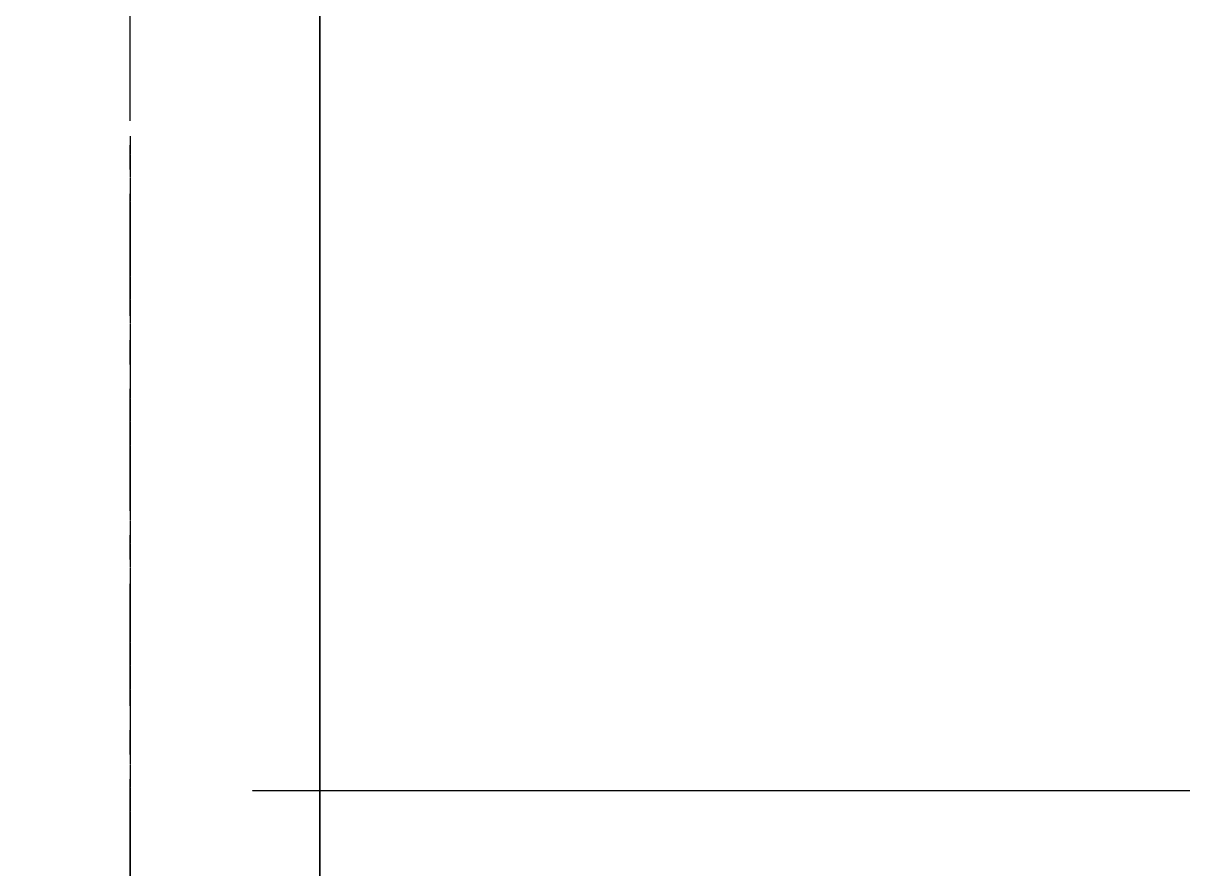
# Model space of a CAD drawing. Extents: x -599358 to 2865263, y -1062760 to 486533.
# Drawn here: x 1011890 to 1014030, y -668238 to -666677 of the extents above; entities that cross this region are included whole.
import ezdxf

# ---------------------------------------------------------------- set-up
doc = ezdxf.new("R2010")
doc.units = 0
for name, pattern in [('CENTER', [2, 1.25, -0.25, 0.25, -0.25]), ('DASH', [0.35, 0.25, -0.1]), ('DOTE', [2.42, 2, -0.2, 0.02, -0.2])]:
    doc.linetypes.add(name, pattern=pattern)
for name, color, linetype in [('A-AXIS-DOTE', 14, 'DOTE'), ('A-LIN-V', 9, 'Continuous'), ('COLUMN', 9, 'Continuous'), ('DOTE', 1, 'CENTER')]:
    doc.layers.add(name, color=color, linetype=linetype)

# ---------------------------------------------------------------- blocks, each defined once
blk = doc.blocks.new('23423wer')
at = {"layer": 'A-AXIS-DOTE', "color": 1}
blk.add_line((-1667005.2, 543376.2), (-1667005.2, 531171.5), dxfattribs=at)
blk = doc.blocks.new('55555')
at = {"layer": 'COLUMN'}
for points in [[(-350, 700), (-350, -14200), (350, -14200), (350, 700)], [(16850, 700), (16850, -14200), (16150, -14200), (16150, 700)]]:
    blk.add_lwpolyline(points, close=True, dxfattribs=at)
blk = doc.blocks.new('23423wer-M')
at = {"color": 6, "linetype": 'DASH'}
blk.add_lwpolyline([(1667170.8, 542487.1), (1674651.9, 542487.1)], dxfattribs=at)
at = {"layer": 'A-AXIS-DOTE', "color": 1}
blk.add_line((1667005.2, 543376.2), (1667005.2, 531171.5), dxfattribs=at)

msp = doc.modelspace()

# ---------------------------------------------------------------- linework, layer by layer
at = {"layer": 'DOTE', "ltscale": 180}
msp.add_line((1012087.4, -686656.8), (1012087.4, -659595.6), dxfattribs=at)

# ---------------------------------------------------------------- block references
at = {"xscale": 1.35874988235309, "yscale": 1.35874988235309, "zscale": 1.35874988235309}
for name, p in [('23423wer', (3277130.5, -1405197.5)), ('23423wer-M', (-1252955.7, -1405197.5))]:
    msp.add_blockref(name, p, dxfattribs=at)
at = {"layer": 'A-LIN-V'}
for p in [(995587.4, -666643.2), (1012087.4, -666643.2)]:
    msp.add_blockref('55555', p, dxfattribs=at)

doc.saveas('drawing.dxf')
